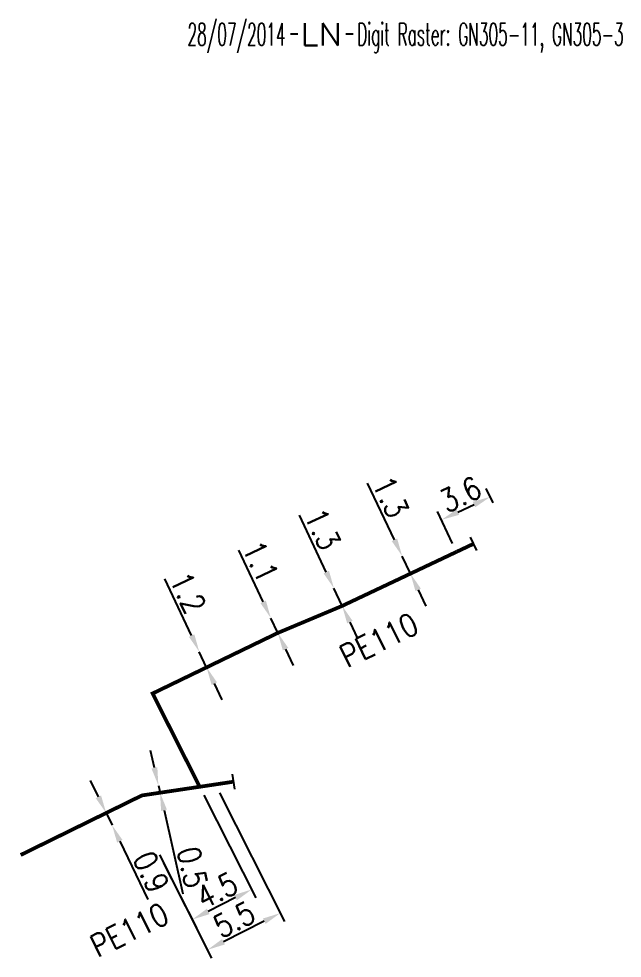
# Model space of a CAD drawing. Header units: millimetres. Extents: x 108995 to 110000, y 119999 to 121000.
# Drawn here: x 108999.9 to 109040.2, y 120925.8 to 120988.6 of the extents above; entities that cross this region are included whole.
import ezdxf
from ezdxf.enums import TextEntityAlignment as Align

# ---------------------------------------------------------------- set-up
doc = ezdxf.new("R2010")
doc.units = ezdxf.units.MM
doc.header["$MEASUREMENT"] = 0
doc.header["$PDMODE"] = 34
doc.linetypes.add('L_25_AP', pattern=[2000, 1000, 1000])
doc.layers.get('0').update_dxf_attribs({"linetype": 'CONTINUOUS'})
doc.layers.get('DEFPOINTS').update_dxf_attribs({"linetype": 'CONTINUOUS'})
doc.layers.add('L_150', color=1, linetype='CONTINUOUS')
doc.layers.add('L_340', color=7, linetype='CONTINUOUS')
doc.styles.add('G_ROMANS', font='ROMANS.SHX', dxfattribs={"width": 0.75})
doc.styles.get("Standard").update_dxf_attribs({"font": 'romans.shx', "width": 0.85})
doc.dimstyles.get("Standard").update_dxf_attribs({"dimtxt": 1.5, "dimasz": 1.2, "dimexe": 0.625, "dimexo": 0.625, "dimgap": 0.25, "dimtad": 1, "dimdec": 1, "dimzin": 0, "dimdsep": 46, "dimtxsty": 'Standard', "dimcen": -0.5, "dimadec": 0, "dimazin": 0, "dimtfac": 1, "dimtdec": 1, "dimtmove": 0, "dimatfit": 3, "dimfxl": 1, "dimtolj": 1, "dimtzin": 0, "dimarcsym": 0})

# ---------------------------------------------------------------- blocks, each defined once
blk = doc.blocks.new('*D106')
at = {"layer": 'DEFPOINTS', "color": 0, "linetype": 'Continuous', "transparency": 16777216}
for p in [(109005.717, 120935.517), (109006.108, 120934.706), (109006.108, 120934.706)]:
    blk.add_point(p, dxfattribs=at)
at = {"layer": 'L_150', "color": 0, "linetype": 'Continuous', "lineweight": -2, "transparency": 16777216}
for p, q in [((109005.195, 120936.597), (109004.674, 120937.678)), ((109005.717, 120935.517), (109006.108, 120934.706)), ((109006.629, 120933.625), (109008.502, 120929.743))]:
    blk.add_line(p, q, dxfattribs=at)
at = {"layer": 'L_150', "color": 0, "linetype": 'Continuous', "transparency": 16777216}
for points in [[(109005.376, 120936.684), (109005.015, 120936.511), (109005.717, 120935.517)], [(109006.809, 120933.712), (109006.449, 120933.538), (109006.108, 120934.706)]]:
    blk.add_solid(points, dxfattribs=at)
at = {"layer": 'L_150', "color": 0, "linetype": 'Continuous', "transparency": 16777216, "insert": (109008.727, 120931.578), "char_height": 1.5, "attachment_point": 5, "rotation": 295.75467}
blk.add_mtext('\\A1;0.9', dxfattribs=at)
blk = doc.blocks.new('*D107')
at = {"layer": 'DEFPOINTS', "color": 0, "linetype": 'Continuous', "transparency": 16777216}
for p in [(109011.967, 120937.268), (109009.277, 120932.723), (109011.463, 120928.393)]:
    blk.add_point(p, dxfattribs=at)
at = {"layer": 'L_150', "color": 0, "linetype": 'Continuous', "lineweight": -2, "transparency": 16777216}
for p, q in [((109012.249, 120936.71), (109015.717, 120929.841)), ((109009.558, 120932.166), (109011.745, 120927.835)), ((109014.364, 120929.858), (109012.534, 120928.934))]:
    blk.add_line(p, q, dxfattribs=at)
at = {"layer": 'L_150', "color": 0, "linetype": 'Continuous', "transparency": 16777216}
for points in [[(109014.274, 120930.036), (109014.454, 120929.679), (109015.436, 120930.399)], [(109012.444, 120929.112), (109012.624, 120928.755), (109011.463, 120928.393)]]:
    blk.add_solid(points, dxfattribs=at)
at = {"layer": 'L_150', "color": 0, "linetype": 'Continuous', "transparency": 16777216, "insert": (109013.123, 120930.351), "char_height": 1.5, "attachment_point": 5, "rotation": 26.78815}
blk.add_mtext('\\A1;4.5', dxfattribs=at)
blk = doc.blocks.new('*D108')
at = {"layer": 'DEFPOINTS', "color": 0, "linetype": 'Continuous', "transparency": 16777216}
for p in [(109009.206, 120937.359), (109009.206, 120937.359), (109009.317, 120936.871)]:
    blk.add_point(p, dxfattribs=at)
at = {"layer": 'L_150', "color": 0, "linetype": 'Continuous', "lineweight": -2, "transparency": 16777216}
for p, q in [((109008.941, 120938.529), (109008.676, 120939.699)), ((109009.206, 120937.359), (109009.317, 120936.871)), ((109009.582, 120935.701), (109010.847, 120930.121))]:
    blk.add_line(p, q, dxfattribs=at)
at = {"layer": 'L_150', "color": 0, "linetype": 'Continuous', "transparency": 16777216}
for points in [[(109009.136, 120938.573), (109008.746, 120938.485), (109009.206, 120937.359)], [(109009.777, 120935.745), (109009.387, 120935.656), (109009.317, 120936.871)]]:
    blk.add_solid(points, dxfattribs=at)
at = {"layer": 'L_150', "color": 0, "linetype": 'Continuous', "transparency": 16777216, "insert": (109011.472, 120931.889), "char_height": 1.5, "attachment_point": 5, "rotation": 282.77561}
blk.add_mtext('\\A1;0.5', dxfattribs=at)
blk = doc.blocks.new('*D109')
at = {"layer": 'DEFPOINTS', "color": 0, "linetype": 'Continuous', "transparency": 16777216}
for p in [(109011.94, 120946.29), (109011.94, 120946.29), (109012.43, 120945.25)]:
    blk.add_point(p, dxfattribs=at)
at = {"layer": 'L_150', "color": 0, "linetype": 'Continuous', "lineweight": -2, "transparency": 16777216}
for p, q in [((109011.428, 120947.375), (109009.641, 120951.164)), ((109012.43, 120945.25), (109011.94, 120946.29)), ((109012.942, 120944.164), (109013.454, 120943.079))]:
    blk.add_line(p, q, dxfattribs=at)
at = {"layer": 'L_150', "color": 0, "linetype": 'Continuous', "transparency": 16777216}
for points in [[(109011.609, 120947.46), (109011.247, 120947.29), (109011.94, 120946.29)], [(109013.123, 120944.25), (109012.761, 120944.079), (109012.43, 120945.25)]]:
    blk.add_solid(points, dxfattribs=at)
at = {"layer": 'L_150', "color": 0, "linetype": 'Continuous', "transparency": 16777216, "insert": (109011.183, 120950.239), "char_height": 1.5, "attachment_point": 5, "rotation": 295.25347}
blk.add_mtext('\\A1;1.2', dxfattribs=at)
blk = doc.blocks.new('*D110')
at = {"layer": 'DEFPOINTS', "color": 0, "linetype": 'Continuous', "transparency": 16777216}
for p in [(109016.721, 120948.547), (109016.721, 120948.547), (109017.191, 120947.552)]:
    blk.add_point(p, dxfattribs=at)
at = {"layer": 'L_150', "color": 0, "linetype": 'Continuous', "lineweight": -2, "transparency": 16777216}
for p, q in [((109016.209, 120949.632), (109014.575, 120953.09)), ((109017.191, 120947.552), (109016.721, 120948.547)), ((109017.704, 120946.467), (109018.217, 120945.382))]:
    blk.add_line(p, q, dxfattribs=at)
at = {"layer": 'L_150', "color": 0, "linetype": 'Continuous', "transparency": 16777216}
for points in [[(109016.39, 120949.717), (109016.028, 120949.546), (109016.721, 120948.547)], [(109017.885, 120946.552), (109017.523, 120946.382), (109017.191, 120947.552)]]:
    blk.add_solid(points, dxfattribs=at)
at = {"layer": 'L_150', "color": 0, "linetype": 'Continuous', "transparency": 16777216, "insert": (109016.04, 120952.33), "char_height": 1.5, "attachment_point": 5, "rotation": 295.28896}
blk.add_mtext('\\A1;1.1', dxfattribs=at)
blk = doc.blocks.new('*D111')
at = {"layer": 'DEFPOINTS', "color": 0, "linetype": 'Continuous', "transparency": 16777216}
for p in [(109020.94, 120950.535), (109020.94, 120950.535), (109021.493, 120949.358)]:
    blk.add_point(p, dxfattribs=at)
at = {"layer": 'L_150', "color": 0, "linetype": 'Continuous', "lineweight": -2, "transparency": 16777216}
for p, q in [((109020.429, 120951.621), (109018.647, 120955.412)), ((109021.493, 120949.358), (109020.94, 120950.535)), ((109022.004, 120948.272), (109022.514, 120947.186))]:
    blk.add_line(p, q, dxfattribs=at)
at = {"layer": 'L_150', "color": 0, "linetype": 'Continuous', "transparency": 16777216}
for points in [[(109020.61, 120951.706), (109020.248, 120951.535), (109020.94, 120950.535)], [(109022.185, 120948.357), (109021.823, 120948.187), (109021.493, 120949.358)]]:
    blk.add_solid(points, dxfattribs=at)
at = {"layer": 'L_150', "color": 0, "linetype": 'Continuous', "transparency": 16777216, "insert": (109020.188, 120954.485), "char_height": 1.5, "attachment_point": 5, "rotation": 295.18377}
blk.add_mtext('\\A1;1.3', dxfattribs=at)
blk = doc.blocks.new('*D112')
at = {"layer": 'DEFPOINTS', "color": 0, "linetype": 'Continuous', "transparency": 16777216}
for p in [(109025.5, 120952.689), (109025.5, 120952.689), (109026.056, 120951.514)]:
    blk.add_point(p, dxfattribs=at)
at = {"layer": 'L_150', "color": 0, "linetype": 'Continuous', "lineweight": -2, "transparency": 16777216}
for p, q in [((109024.986, 120953.773), (109023.192, 120957.559)), ((109026.056, 120951.514), (109025.5, 120952.689)), ((109026.57, 120950.43), (109027.084, 120949.345))]:
    blk.add_line(p, q, dxfattribs=at)
at = {"layer": 'L_150', "color": 0, "linetype": 'Continuous', "transparency": 16777216}
for points in [[(109025.167, 120953.859), (109024.805, 120953.688), (109025.5, 120952.689)], [(109026.751, 120950.515), (109026.39, 120950.344), (109026.056, 120951.514)]]:
    blk.add_solid(points, dxfattribs=at)
at = {"layer": 'L_150', "color": 0, "linetype": 'Continuous', "transparency": 16777216, "insert": (109024.735, 120956.637), "char_height": 1.5, "attachment_point": 5, "rotation": 295.35764}
blk.add_mtext('\\A1;1.3', dxfattribs=at)
blk = doc.blocks.new('*D113')
at = {"layer": 'DEFPOINTS', "color": 0, "linetype": 'Continuous', "transparency": 16777216}
for p in [(109031.389, 120956.647), (109031.842, 120955.685), (109029.141, 120952.973)]:
    blk.add_point(p, dxfattribs=at)
at = {"layer": 'L_340', "color": 0, "linetype": 'Continuous', "lineweight": -2, "transparency": 16777216}
for p, q in [((109031.576, 120956.25), (109031.122, 120957.212)), ((109029.218, 120955.623), (109030.304, 120956.135)), ((109028.875, 120953.538), (109027.866, 120955.677))]:
    blk.add_line(p, q, dxfattribs=at)
at = {"layer": 'L_340', "color": 0, "linetype": 'Continuous', "transparency": 16777216}
for points in [[(109030.218, 120956.316), (109030.389, 120955.954), (109031.389, 120956.647)], [(109029.133, 120955.804), (109029.303, 120955.442), (109028.133, 120955.112)]]:
    blk.add_solid(points, dxfattribs=at)
at = {"layer": 'L_340', "color": 0, "linetype": 'Continuous', "transparency": 16777216, "insert": (109029.402, 120956.816), "char_height": 1.5, "attachment_point": 5, "rotation": 25.24724}
blk.add_mtext('\\A1;3.6', dxfattribs=at)
blk = doc.blocks.new('*D114')
at = {"layer": 'DEFPOINTS', "color": 0, "linetype": 'Continuous', "transparency": 16777216}
for p in [(109013.009, 120937.424), (109008.995, 120933.281), (109012.486, 120926.368)]:
    blk.add_point(p, dxfattribs=at)
at = {"layer": 'L_340', "color": 0, "linetype": 'Continuous', "lineweight": -2, "transparency": 16777216}
for p, q in [((109013.291, 120936.866), (109017.633, 120928.266)), ((109009.277, 120932.723), (109012.767, 120925.81)), ((109016.28, 120928.283), (109013.557, 120926.909))]:
    blk.add_line(p, q, dxfattribs=at)
at = {"layer": 'L_340', "color": 0, "linetype": 'Continuous', "transparency": 16777216}
for points in [[(109016.19, 120928.462), (109016.37, 120928.105), (109017.351, 120928.824)], [(109013.467, 120927.087), (109013.647, 120926.73), (109012.486, 120926.368)]]:
    blk.add_solid(points, dxfattribs=at)
at = {"layer": 'L_340', "color": 0, "linetype": 'Continuous', "transparency": 16777216, "insert": (109014.281, 120928.395), "char_height": 1.5, "attachment_point": 5, "rotation": 26.78815}
blk.add_mtext('\\A1;5.5', dxfattribs=at)
blk = doc.blocks.new('L_340_07')
at = {"color": 0, "linetype": 'Continuous', "const_width": 0.25, "flags": 128}
blk.add_lwpolyline([(0, 0), (1.25, 0)], dxfattribs=at)
at = {"color": 0, "linetype": 'Continuous', "flags": 128}
blk.add_lwpolyline([(1.25, -0.5), (1.25, 0.5)], dxfattribs=at)
at = {"color": 0, "linetype": 'Continuous', "style": 'G_ROMANS', "width": 0.75, "flags": 3}
for tag, p in [('DEF_LEG', (0.723, -3.465)), ('DEF_COUP', (0.723, -5.965)), ('DEF_TYPE', (0.723, -8.465))]:
    blk.add_attdef(tag, text='', height=1.2, dxfattribs=at).set_placement(p, align=Align.MIDDLE)
blk = doc.blocks.new('GIS_MODF')
at = {"color": 0, "linetype": 'Continuous', "flags": 128}
for points in [[(-2.176, -0.014), (-1.676, -0.014)], [(1.519, -0.014), (2.019, -0.014)]]:
    blk.add_lwpolyline(points, dxfattribs=at)
at = {"color": 0, "linetype": 'Continuous', "width": 0.5}
blk.add_attdef('DATE', text='', height=1.5, dxfattribs=at).set_placement((-2.502, -0.798), align=Align.RIGHT)
at = {"color": 0, "linetype": 'Continuous', "width": 1.771291}
blk.add_attdef('USER', text='', height=1.5, dxfattribs=at).set_placement((-1.507, -0.798), (1.276, -0.798), align=Align.FIT)
at = {"color": 0, "linetype": 'Continuous', "width": 0.5}
blk.add_attdef('DESC', (2.289, -0.798), '', height=1.5, dxfattribs=at)

msp = doc.modelspace()

# ---------------------------------------------------------------- linework, layer by layer
at = {"layer": 'L_150', "linetype": 'L_25_AP', "flags": 128}
for points in [[(109011.967, 120937.268, 0.25, 0.25, 0), (109008.819, 120943.503, 0.25, 0.25, 0), (109012.43, 120945.25, 0.25, 0.25, 0), (109017.191, 120947.552, 0.25, 0.25, 0), (109021.493, 120949.358, 0.25, 0.25, 0), (109026.056, 120951.514, 0.25, 0.25, 0), (109029.141, 120952.973, 0, 0, 0)], [(109000, 120932.709, 0.25, 0.25, 0), (109005.717, 120935.517, 0.25, 0.25, 0), (109008.106, 120936.69, 0.25, 0.25, 0), (109009.317, 120936.871, 0.25, 0.25, 0), (109011.967, 120937.268, 0.25, 0.25, 0), (109013.009, 120937.424, 0, 0, 0)]]:
    msp.add_lwpolyline(points, format="xyseb", dxfattribs=at)

# ---------------------------------------------------------------- block references
at = {"layer": 'L_150'}
ref = msp.add_blockref('GIS_MODF', (109020.21, 120987.612), dxfattribs=at)
ref.add_attrib('DATE', '28/07/2014', dxfattribs={"layer": '0', "color": 0, "linetype": 'Continuous', "height": 1.5, "width": 0.5}).set_placement((109017.708, 120986.813), align=Align.RIGHT)
ref.add_attrib('USER', 'LN', dxfattribs={"layer": '0', "color": 0, "linetype": 'Continuous', "height": 1.5, "width": 1.113383}).set_placement((109018.703, 120986.813), (109021.487, 120986.813), align=Align.FIT)
ref.add_attrib('DESC', 'Digit Raster: GN305-11, GN305-3', (109022.499, 120986.813), dxfattribs={"layer": '0', "color": 0, "linetype": 'Continuous', "height": 1.5, "width": 0.5})
at = {"layer": 'L_340'}
for p, rotation in [((109029.143, 120952.974), 25.31023814703551), ((109013.009, 120937.424), 8.515282943640806)]:
    msp.add_blockref('L_340_07', p, dxfattribs=dict(at, rotation=rotation))

# ---------------------------------------------------------------- texts
at = {"layer": 'L_150', "linetype": 'Continuous', "width": 0.85}
for p in [(109021.835, 120945.198), (109005.15, 120925.824)]:
    msp.add_text('PE110', height=1.5, rotation=26.24188, dxfattribs=at).set_placement(p)

# ---------------------------------------------------------------- dimensions: what is measured, and where the dimension line sits
at = {"layer": 'L_150', "linetype": 'Continuous'}
for base, p1, p2, angle, picture, middle in [((109025.5, 120952.689), (109026.056, 120951.514), (109025.5, 120952.689), 295.35764, '*D112', (109023.832, 120956.208)), ((109020.94, 120950.535), (109021.493, 120949.358), (109020.94, 120950.535), 295.18377, '*D111', (109019.283, 120954.059)), ((109016.721, 120948.547), (109017.191, 120947.552), (109016.721, 120948.547), 295.28896, '*D110', (109015.135, 120951.903)), ((109011.939775, 120946.289595), (109012.430392, 120945.249501), (109011.939775, 120946.289595), 295.253468, '*D109', (109010.278229, 120949.812024)), ((109009.206, 120937.359), (109009.317, 120936.871), (109009.206, 120937.359), 282.77561, '*D108', (109010.497, 120931.668)), ((109006.108, 120934.706), (109005.717, 120935.517), (109006.108, 120934.706), 115.75467, '*D106', (109007.827, 120931.144)), ((109011.463, 120928.393), (109011.967, 120937.268), (109009.277, 120932.723), 26.78815, '*D107', (109013.574, 120929.459))]:
    dim = msp.add_linear_dim(base=base, p1=p1, p2=p2, angle=angle, dimstyle='Standard', dxfattribs=at)
    dim.commit()
    dim.dimension.update_dxf_attribs({"geometry": picture, "text_midpoint": middle, "dimtype": 160})
at = {"layer": 'L_340', "linetype": 'Continuous'}
for base, p1, p2, angle, picture, middle in [((109031.389, 120956.647), (109029.141, 120952.973), (109031.842, 120955.685), 205.24724, '*D113', (109029.829, 120955.911)), ((109012.486, 120926.368), (109013.009, 120937.424), (109008.995, 120933.281), 26.78815, '*D114', (109014.732, 120927.502))]:
    dim = msp.add_linear_dim(base=base, p1=p1, p2=p2, angle=angle, dimstyle='Standard', dxfattribs=at)
    dim.commit()
    dim.dimension.update_dxf_attribs({"geometry": picture, "text_midpoint": middle, "dimtype": 160})

doc.saveas('drawing.dxf')
